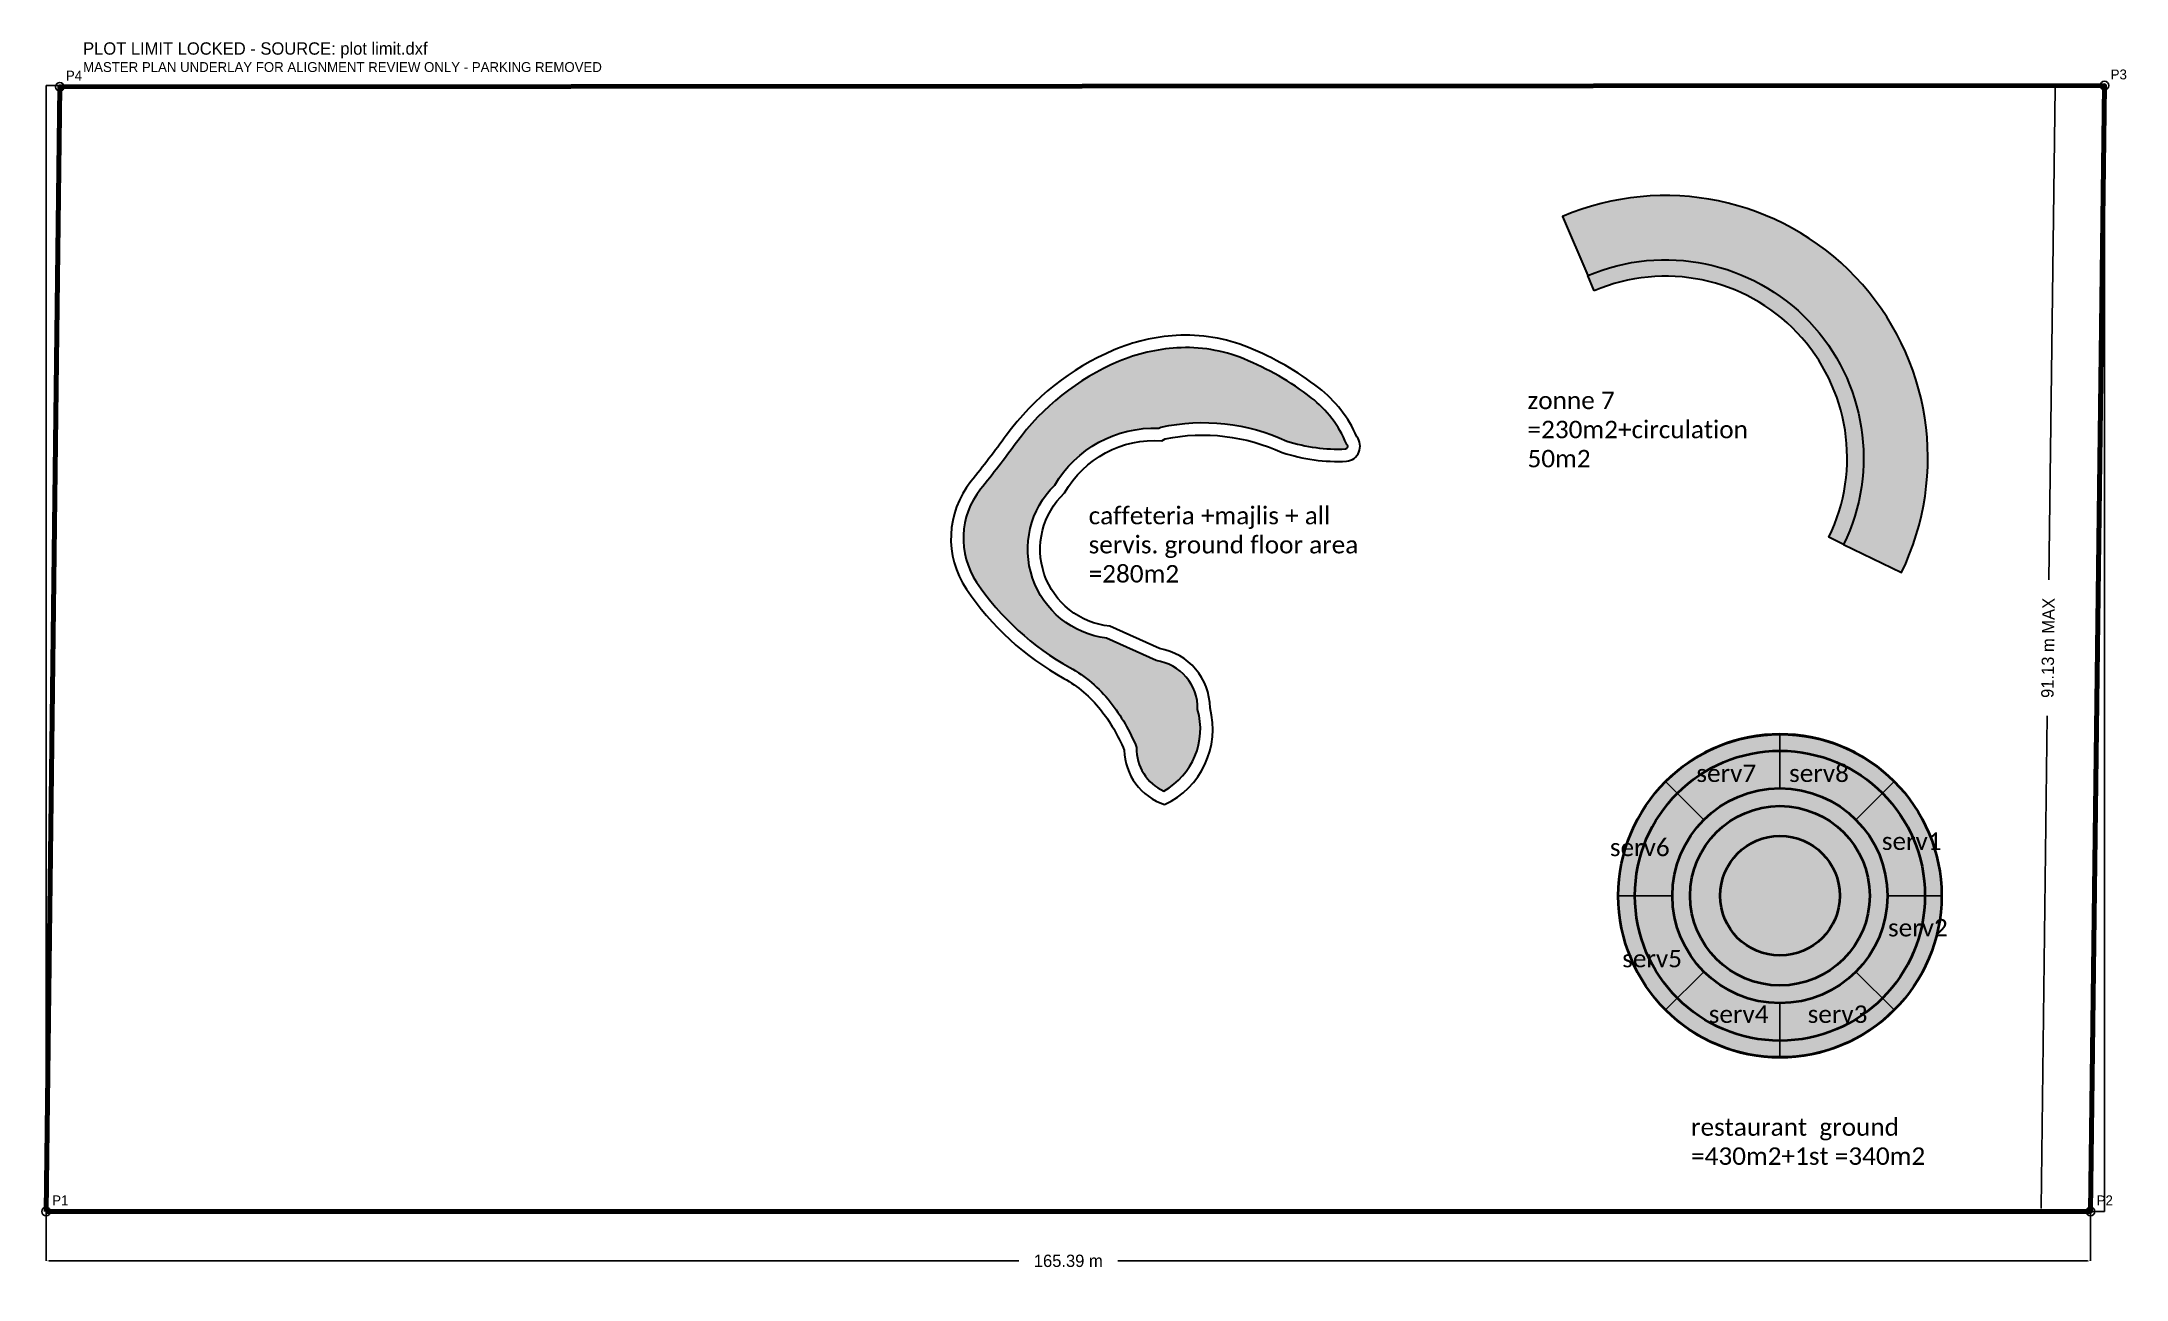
# Model space of a CAD drawing. Header units: metres. Extents: x 0 to 168, y -5 to 95.
import ezdxf

# ---------------------------------------------------------------- set-up
doc = ezdxf.new("R2010")
doc.units = ezdxf.units.M
for name, color, linetype in [('MASTERPLAN_UNDERLAY', 8, 'Continuous'), ('NOTES', 7, 'Continuous'), ('PLOT_LIMIT_LOCKED', 1, 'Continuous'), ('REFERENCE_DIMENSIONS', 2, 'Continuous')]:
    doc.layers.add(name, color=color, linetype=linetype)
doc.dimstyles.get("Standard").update_dxf_attribs({"dimtxt": 2.5, "dimasz": 2.5, "dimexe": 1.25, "dimexo": 0.625, "dimtad": 1, "dimtxsty": 'Standard', "dimcen": 2.5, "dimazin": 3, "dimtfac": 1, "dimtmove": 0, "dimatfit": 3})
picture_1 = doc.add_image_def('image1.png', size_in_pixel=(1682, 928))

# ---------------------------------------------------------------- blocks, each defined once
blk = doc.blocks.new('_CLOSEDFILLED')
at = {"color": 0, "linetype": 'ByBlock'}
blk.add_solid([(-1, 0.1643989837240253), (0, 0), (-1, -0.1643989837240253)], dxfattribs=at)
blk = doc.blocks.new('*D0')
at = {"transparency": 16777216}
for p, q in [((0, 0), (0, -4)), ((165.39, 0), (165.39, -4)), ((0.25, -4), (78.695, -4)), ((86.695, -4), (165.14, -4))]:
    blk.add_line(p, q, dxfattribs=at)
at = {"layer": 'Defpoints', "transparency": 16777216}
for p in [(0, 0), (165.39, 0), (0, -4)]:
    blk.add_point(p, dxfattribs=at)
at = {"layer": 'REFERENCE_DIMENSIONS', "transparency": 16777216, "xscale": 0.25, "yscale": 0.25, "rotation": 180}
blk.add_blockref('_CLOSEDFILLED', (0, -4), dxfattribs=at)
at = {"layer": 'REFERENCE_DIMENSIONS', "transparency": 16777216, "xscale": 0.25, "yscale": 0.25}
blk.add_blockref('_CLOSEDFILLED', (165.39, -4), dxfattribs=at)
at = {"layer": 'REFERENCE_DIMENSIONS', "transparency": 16777216, "insert": (82.69499999999998, -4), "char_height": 1, "attachment_point": 5}
blk.add_mtext('165.39 m', dxfattribs=at)
blk = doc.blocks.new('*D2')
at = {"transparency": 16777216}
for p, q in [((166.5231064574467, 91.13), (162.5234156281474, 91.17973198185246)), ((162.025243874475, 51.11430687214028), (162.5203073792814, 90.92975130502127)), ((161.3934174195666, 0.2997126586862799), (161.8884809243731, 40.11515709156726)), ((165.39, 0), (161.3903091707006, 0.049731981855075))]:
    blk.add_line(p, q, dxfattribs=at)
at = {"layer": 'Defpoints', "transparency": 16777216}
for p in [(166.5231064574467, 91.13), (161.3903091707006, 0.049731981855075), (165.39, 0)]:
    blk.add_point(p, dxfattribs=at)
at = {"layer": 'REFERENCE_DIMENSIONS', "transparency": 16777216, "xscale": 0.25, "yscale": 0.25}
for p, rotation in [((162.5234156281474, 91.17973198185246), 89.28762347929458), ((161.3903091707006, 0.049731981855075), 269.2876234792946)]:
    blk.add_blockref('_CLOSEDFILLED', p, dxfattribs=dict(at, rotation=rotation))
at = {"layer": 'REFERENCE_DIMENSIONS', "transparency": 16777216, "insert": (161.956862399424, 45.61473198185377), "char_height": 1, "attachment_point": 5, "rotation": 89.28762347929458}
blk.add_mtext('91.13 m MAX', dxfattribs=at)
blk = doc.blocks.new('A$Ce9e7a993')
at = {"true_color": 0xa5e1b5}
h = blk.add_hatch(color=9, dxfattribs=at)
h.dxf.hatch_style = 1
edge = h.paths.add_edge_path()
edge.add_arc((25.7844637611941, 15.43615253618813), 5.751890624508884, 299.1111050819896, 375.9697845290139)
edge.add_arc((27.41551220628596, 17.10521263705485), 3.899819334734924, 358.7284550315353, 442.1114688401072)
edge.add_line((27.95074787915451, 20.96812780801852), (23.95091244448282, 22.78237814792106))
edge.add_arc((24.82537813367202, 29.98014164220604), 7.250688902527164, 134.4006979837897, 263.0730088993382, ccw=False)
edge.add_arc((27.81581111120123, 30.45103203169893), 9.338078641059148, 87.74741727433002, 149.7131581286258, ccw=False)
edge.add_line((28.18284296648903, 39.78189481730505), (28.33456338397467, 39.87026443371542))
edge.add_arc((31.73141784200023, 23.98748248897347), 16.24196362861427, 65.28219685266009, 102.0719955589255, ccw=False)
edge.add_arc((42.6923003568161, 51.77830188881566), 13.68743366717319, 252.2653557369921, 272.442282685809)
edge.add_arc((43.233153894588, 38.32176581799559), 0.2225428259485113, 280.9856926903862, 420.1719370877474)
edge.add_arc((35.00409214809552, 35.12547998906789), 9.002175980735585, 22.11724031195511, 52.33526524515172)
edge.add_arc((26.23524668593235, 23.76547592847119), 23.35286735767186, 52.33526524515233, 67.82212059509514)
edge.add_arc((30.38324148800219, 33.94105499959393), 12.36431557362545, 67.8221205950949, 93.50144951411754)
edge.add_arc((30.50345473280598, 31.97640150480567), 14.33264343727266, 93.50144951411772, 112.9616206827982)
edge.add_arc((32.6143256915878, 26.99422504554078), 19.74354525451918, 112.9616206827981, 143.9594957608669)
edge.add_arc((-62.48467221553887, 96.19046029100684), 97.86571617962792, 321.17746965676116, 323.9594957608672, ccw=False)
edge.add_arc((18.70501558886722, 30.85969398013773), 6.345005114019777, 141.177469656761, 213.8816764471904)
edge.add_arc((31.51937122153157, 39.46463628820595), 21.78044298942774, 213.8816764471904, 241.0346816615889)
edge.add_arc((15.71619125008708, 10.91420185460352), 10.85186927245917, 38.27604532100918, 61.03468166158888, ccw=False)
edge.add_arc((12.58031248157107, 8.439762131162803), 14.84643903599702, 21.680523319955, 38.276045321009406, ccw=False)
edge.add_arc((30.1237262840373, 13.82795918899123), 3.74848176249434, 178.5242751738398, 245.7270572799203)
at = {"color": 1, "lineweight": 30}
blk.add_lwpolyline([(28.63944189606241, 9.31439766744245, 0.362497393021163), (32.31798949788549, 17.15074411192233, 0.3629022808273933), (28.24022072283174, 21.93803919845664), (24.2194828130082, 23.7617705090812, -0.6448341811026359), (20.55054626941569, 34.53657239677932, -0.2907977249952962), (28.42742453027495, 38.76377179194617), (28.69865448788414, 38.92174978666924, -0.1602605394584199), (38.15730294740888, 37.80551396574981, 0.0901373113757144), (43.36406406736637, 37.10336620365877, 0.590918487155015), (44.19282238487517, 39.08378385078743, 0.127348846737005), (41.11757437512096, 43.04547164852408, 0.0676771962314559), (35.429130594036, 46.31928738236877, 0.1125184783906016), (29.566856825782, 47.28328681723439, 0.0851156713024662), (24.52084965997938, 46.09682607880052, 0.1360845836460658), (15.83874850838356, 39.20052385723932, -0.0121394751143096), (12.98034897663001, 35.4661516075239, 0.328320175310696), (12.6048791515177, 26.76340356808339, 0.119034816705454), (20.48586605790456, 19.53121995578704, -0.0996309916452012), (23.44800505176545, 17.01517342187287, -0.0691011218297095), (25.373395141944, 13.72951228121349, 0.3182241807857751), (28.63944189606241, 9.31439766744245, -2.428076241625561)], format="xyb", dxfattribs=at)
blk.add_lwpolyline([(28.58278573364465, 10.4108525556085, 0.3485239563865009), (31.31437122350505, 17.01867243008863, 0.3807784194229491), (27.95074787915451, 20.96812780801852), (23.95091244448282, 22.78237814792106, -0.628955787313828), (19.7522738070202, 35.16049897082124, -0.2771635703799172), (28.18284296648903, 39.78189481730505), (28.33456338397467, 39.87026443371542, -0.1619189792585842), (38.52298435166081, 38.74132967735406, 0.088266614684408), (43.27556251621629, 38.10330113390973, 0.6949290963592527), (43.34384645685422, 38.51482660127404, 0.1326204208612855), (40.50478113407257, 42.25160046711788, 0.0676771962314559), (35.0505641469363, 45.39061389073018, 0.1125184783906016), (29.62810586129366, 46.2822895322277, 0.0851156713024661), (24.9120834944881, 45.17341766662447, 0.1360845836460658), (16.64966996683356, 38.61047860713794, -0.0121394751143097), (13.76167599837514, 34.83744253805472, 0.3283201753106955), (13.43745190337803, 27.3224828306228, 0.1190348167054542), (20.97153576147061, 20.40864342708237, -0.099630991645201), (24.23529304694163, 17.6364017386722, -0.0725384531010044), (26.37648779568131, 13.92449537462245, 0.301931046188077)], format="xyb", close=True, dxfattribs=at)
at = {"insert": (22.49608995186142, 33.41453046362443), "char_height": 1.412771773110326, "width": 22.9406276674351, "attachment_point": 1}
blk.add_mtext('{\\fCalibri|b0|i0|c0|p34;caffeteria +majlis + all servis. ground floor area =280m2}', dxfattribs=at)
blk = doc.blocks.new('A$C25f182ff')
at = {"lineweight": 30}
h = blk.add_hatch(color=3, dxfattribs=at)
h.dxf.hatch_style = 1
edge = h.paths.add_edge_path()
edge.add_arc((-13.21869005138996, 6.43413544902066), 16.03121954188141, -25.95428596846631, 113.05130091647291, ccw=False)
edge.add_line((1.195677103722061, -0.5819902281339467), (5.869929713325007, -2.857160785594828))
edge.add_arc((-13.21869005138996, 6.434135449020709), 21.22978073935875, 334.0457140315336, 473.0513009164731)
edge.add_line((-21.5313203325386, 25.96881660971997), (-19.49579684979065, 21.18533642526231))
at = {"lineweight": 30, "true_color": 0xe5e878}
h = blk.add_hatch(color=61, dxfattribs=at)
h.dxf.hatch_style = 1
edge = h.paths.add_edge_path()
edge.add_line((-18.97510851184972, 19.96171883110111), (-19.49579684979062, 21.18533642526231))
edge.add_arc((-13.21869005138996, 6.434135449020639), 16.03121954188142, -25.954285968466195, 113.05130091647291, ccw=False)
edge.add_line((1.19567710372209, -0.5819902281339467), (0, 0))
edge.add_arc((-13.21869005138992, 6.434135449020718), 14.70142393277127, 334.0457140315334, 473.0513009164732)
at = {"color": 1, "lineweight": 30}
for points in [[(-19.49579684979065, 21.18533642526231, -0.6937607939661192), (1.195677103722061, -0.5819902281339467), (5.869929713325007, -2.857160785594828, 0.6937607939661204), (-21.5313203325386, 25.96881660971997), (-19.49579684979065, 21.18533642526231)], [(-18.97510851184972, 19.96171883110111), (-19.49579684979062, 21.18533642526231, -0.6937607939661178), (1.19567710372209, -0.5819902281339467), (0, 0, 0.6937607939661228), (-18.97510851184972, 19.96171883110111)]]:
    blk.add_lwpolyline(points, format="xyb", dxfattribs=at)
at = {"insert": (-24.37421253128213, 11.78846103691586), "char_height": 1.412771773110326, "width": 17.89840116571946, "attachment_point": 1}
blk.add_mtext('{\\fCalibri|b0|i0|c0|p34;zonne 7 =230m2+circulation 50m2}', dxfattribs=at)
blk = doc.blocks.new('A$Cb731ae4a')
at = {"true_color": 0x2776bb}
h = blk.add_hatch(color=152, dxfattribs=at)
h.dxf.hatch_style = 1
h.paths.add_polyline_path([(0, 8.697891615981462), (0, 13.07573582492446, 0.1989123673796581), (-9.245941470807967, 9.245941470807965), (-6.150338143686103, 6.150338143686115, -0.1989123673796577)])
h.paths.add_polyline_path([(6.150338143686102, 6.150338143686116), (9.245941470807965, 9.245941470807965, 0.1989123673796581), (0, 13.07573582492446), (0, 8.697891615981462, -0.1989123673796577)])
h = blk.add_hatch(color=2)
h.dxf.hatch_style = 1
h.paths.add_polyline_path([(-8.697891615981462, 0, 1), (8.697891615981462, 0, 1)])
h.paths.add_polyline_path([(7.263426675706796, 0, -1), (-7.263426675706796, 0, -1)], flags=16)
h.paths.add_polyline_path([(-81.7189838080448, -2.97981744344436), (-58.95271005813076, -2.97981744344436), (-58.95271005813076, 4.784269072728349), (-81.7189838080448, 4.784269072728349)], flags=9)
at = {"true_color": 0xa5e1b5}
h = blk.add_hatch(color=9, dxfattribs=at)
h.dxf.hatch_style = 1
h.paths.add_polyline_path([(-13.07573582492446, 0), (-8.697891615981463, 0, -0.198912367379658), (-6.1503381436861, 6.150338143686115), (-9.245941470807963, 9.245941470807965, 0.198912367379658)])
h.paths.add_polyline_path([(-8.69789161598146, 0), (-13.07573582492447, 0, 0.198912367379658), (-9.245941470807963, -9.245941470807965), (-6.150338143686101, -6.150338143686115, -0.198912367379658)])
h = blk.add_hatch(color=6)
h.dxf.hatch_style = 1
h.paths.add_polyline_path([(8.697891615981463, 0), (13.07573582492447, 0, 0.198912367379658), (9.245941470807963, 9.245941470807963), (6.1503381436861, 6.150338143686115, -0.198912367379658)])
h.paths.add_polyline_path([(13.07573582492446, 0), (8.697891615981463, 0, -0.198912367379658), (6.1503381436861, -6.150338143686116), (9.245941470807963, -9.245941470807965, 0.198912367379658)])
at = {"true_color": 0xed1f24}
h = blk.add_hatch(color=240, dxfattribs=at)
h.dxf.hatch_style = 1
h.paths.add_polyline_path([(-7.263426675706796, 0, 1), (7.263426675706796, 0, 1)])
h.paths.add_polyline_path([(-81.7189838080448, -2.97981744344436), (-58.95271005813076, -2.97981744344436), (-58.95271005813076, 4.784269072728349), (-81.7189838080448, 4.784269072728349)], flags=9)
at = {"true_color": 0x2776bb}
h = blk.add_hatch(color=152, dxfattribs=at)
h.dxf.hatch_style = 1
h.paths.add_polyline_path([(0, -13.07573582492447, 0.1989123673796581), (9.245941470807965, -9.245941470807965), (6.150338143686296, -6.150338143685926, -0.1989123673796656), (0, -8.69789161598146)])
h.paths.add_polyline_path([(0, -8.697891615981462, -0.1989123673796577), (-6.150338143686102, -6.150338143686116), (-9.245941470807958, -9.245941470807958, 0.198912367379658), (0, -13.07573582492446)])
for points in [[(0, 13.07573582492446, 0.198912367379658), (-9.245941470807963, 9.245941470807963), (-6.150338143686099, 6.150338143686113, -0.198912367379658), (0, 8.697891615981462)], [(0, 13.07573582492446), (0, 8.697891615981462, -0.198912367379658), (6.150338143686099, 6.150338143686113), (9.245941470807963, 9.245941470807963, 0.198912367379658)], [(-6.150338143686099, 6.150338143686113), (-9.245941470807963, 9.245941470807963, 0.198912367379658), (-13.07573582492446, 0), (-8.697891615981462, 0, -0.198912367379658)], [(9.245941470807963, 9.245941470807963), (6.150338143686099, 6.150338143686113, -0.198912367379658), (8.697891615981462, 0), (13.07573582492446, 0, 0.198912367379658)], [(-8.697891615981462, 0), (-13.07573582492446, 0, 0.198912367379658), (-9.245941470807963, -9.245941470807963), (-6.150338143686099, -6.150338143686113, -0.198912367379658)], [(9.245941470807963, -9.245941470807963), (6.150338143686099, -6.150338143686113, 0.198912367379658), (8.697891615981462, 0), (13.07573582492446, 0, -0.198912367379658)], [(0, -8.697891615981462, -0.198912367379658), (-6.150338143686099, -6.150338143686113), (-9.245941470807963, -9.245941470807963, 0.198912367379658), (0, -13.07573582492446)], [(6.150338143686298, -6.150338143685928, -0.1989123673796657), (0, -8.697891615981462), (0, -13.07573582492446, 0.198912367379658), (9.245941470807963, -9.245941470807963)]]:
    blk.add_lwpolyline(points, format="xyb", close=True)
blk.add_lwpolyline([(13.07573582492446, 0), (8.697891615981462, 0, -0.198912367379658), (6.150338143686099, -6.150338143686113), (9.245941470807963, -9.245941470807963)], format="xyb")
at = {"color": 5, "lineweight": 40}
for radius in [8.697891615981462, 7.263426675706796]:
    blk.add_circle((0, 0), radius, dxfattribs=at)
for start, end in [(45, 135), (225, 315)]:
    blk.add_arc((0, 0), 13.07573582492446, start, end, dxfattribs=at)
at = {"char_height": 1.412771773110326, "width": 3.295018473900393, "attachment_point": 1}
for s, insert in [('{\\fCalibri|b0|i0|c0|p34;serv7}', (-6.759478615645292, 10.61907511270641)), ('{\\fCalibri|b0|i0|c0|p34;serv8}', (0.7405213843547074, 10.61907511270641)), ('{\\fCalibri|b0|i0|c0|p34;serv1}', (8.240521384354707, 5.119075112706411)), ('{\\fCalibri|b0|i0|c0|p34;serv6}', (-13.75947861564529, 4.619075112706411)), ('{\\fCalibri|b0|i0|c0|p34;serv2}', (8.740521384354707, -1.880924887293588)), ('{\\fCalibri|b0|i0|c0|p34;serv5}', (-12.75947861564529, -4.380924887293588)), ('{\\fCalibri|b0|i0|c0|p34;serv4}', (-5.759478615645292, -8.880924887293588)), ('{\\fCalibri|b0|i0|c0|p34;serv3}', (2.240521384354707, -8.880924887293588))]:
    blk.add_mtext(s, dxfattribs=dict(at, insert=insert))
blk = doc.blocks.new('A$Cbdb1e76b')
at = {"color": 1, "lineweight": 30}
blk.add_blockref('A$Cb731ae4a', (0, 0), dxfattribs=at)
at = {"insert": (-7.195251735248717, -18.01476164137336), "char_height": 1.412771773110326, "width": 22.9406276674351, "attachment_point": 1}
blk.add_mtext('{\\fCalibri|b0|i0|c0|p34;restaurant  ground =430m2+1st =340m2}', dxfattribs=at)

msp = doc.modelspace()

# ---------------------------------------------------------------- linework, layer by layer
at = {"color": 1, "lineweight": 30}
for points in [[(124.7228932015993, 75.75120097624162, -0.6937607939661192), (145.414367155112, 53.98387432284537), (150.0886197647149, 51.70870376538447, 0.6937607939661204), (122.6873697188513, 80.53468116069926), (124.7228932015993, 75.75120097624162)], [(125.2435815395402, 74.52758338208044), (124.7228932015993, 75.75120097624162, -0.6937607939661178), (145.414367155112, 53.98387432284536), (144.2186900513899, 54.56586455097932, 0.6937607939661228), (125.2435815395402, 74.52758338208044)], [(90.4850097509161, 32.93190101636298, 0.362497393021163), (94.16355735273919, 40.76824746084287, 0.3629022808273933), (90.08578857768543, 45.55554254737717), (86.0650506678619, 47.37927385800174, -0.6448341811026359), (82.39611412426937, 58.15407574569985, -0.2907977249952962), (90.27299238512865, 62.3812751408667), (90.54422234273785, 62.53925313558977, -0.1602605394584199), (100.0028708022626, 61.42301731467035, 0.0901373113757144), (105.2096319222201, 60.7208695525793, 0.590918487155015), (106.0383902397288, 62.70128719970796, 0.127348846737005), (102.9631422299746, 66.66297499744462, 0.0676771962314559), (97.2746984488897, 69.9367907312893, 0.1125184783906016), (91.4124246806357, 70.90079016615493, 0.0851156713024662), (86.36641751483307, 69.71432942772105, 0.1360845836460658), (77.68431636323724, 62.81802720615985, -0.0121394751143096), (74.8259168314837, 59.08365495644443, 0.328320175310696), (74.4504470063714, 50.38090691700393, 0.119034816705454), (82.33143391275826, 43.14872330470757, -0.0996309916452012), (85.29357290661915, 40.6326767707934, -0.0691011218297095), (87.21896299679769, 37.34701563013402, 0.3182241807857751), (90.4850097509161, 32.93190101636298, -2.428076241625561)]]:
    msp.add_lwpolyline(points, format="xyb", dxfattribs=at)
msp.add_lwpolyline([(90.42835358849835, 34.02835590452904, 0.3485239563865009), (93.15993907835875, 40.63617577900916, 0.3807784194229491), (89.7963157340082, 44.58563115693906), (85.79648029933652, 46.39988149684159, -0.628955787313828), (81.59784166187391, 58.77800231974177, -0.2771635703799172), (90.02841082134272, 63.39939816622557), (90.18013123882837, 63.48776778263596, -0.1619189792585842), (100.3685522065145, 62.3588330262746, 0.088266614684408), (105.12113037107, 61.72080448283026, 0.6949290963592527), (105.1894143117079, 62.13232995019457, 0.1326204208612855), (102.3503489889262, 65.86910381603842, 0.0676771962314559), (96.89613200179, 69.00811723965072, 0.1125184783906016), (91.47367371614736, 69.89979288114824, 0.0851156713024661), (86.75765134934178, 68.79092101554501, 0.1360845836460658), (78.49523782168725, 62.22798195605847, -0.0121394751143097), (75.60724385322884, 58.45494588697526, 0.3283201753106955), (75.28301975823173, 50.93998617954333, 0.1190348167054542), (82.8171036163243, 44.0261467760029, -0.099630991645201), (86.08086090179533, 41.25390508759274, -0.0725384531010044), (88.22205565053501, 37.54199872354299, 0.301931046188077)], format="xyb", close=True, dxfattribs=at)
at = {"color": 5, "lineweight": 40}
for radius in [13.07573582492446, 11.73196873981536, 4.839693338750294]:
    msp.add_circle((140.266647045124, 25.556663773541), radius, dxfattribs=at)
at = {"layer": 'NOTES'}
for p in [(166.5231064574467, 91.13), (0, 0)]:
    msp.add_point(p, dxfattribs=at)
at = {"layer": 'PLOT_LIMIT_LOCKED', "color": 1, "lineweight": 70}
msp.add_lwpolyline([(0, 0), (165.39, 0), (166.5231064574467, 91.13), (1.10969464436077, 91.03541440864159)], close=True, dxfattribs=at)
at = {"layer": 'PLOT_LIMIT_LOCKED', "color": 1}
for centre in [(1.10969464436077, 91.03541440864159), (166.5231064574467, 91.13), (0, 0), (165.39, 0)]:
    msp.add_circle(centre, 0.35, dxfattribs=at)

# ---------------------------------------------------------------- block references
at = {"color": 1, "lineweight": 30}
for name, p in [('A$C25f182ff', (144.2186900513899, 54.56586455097932)), ('A$Ce9e7a993', (61.84556785485392, 23.61750334892065)), ('A$Cbdb1e76b', (140.266647045124, 25.556663773541))]:
    msp.add_blockref(name, p, dxfattribs=at)

# ---------------------------------------------------------------- texts
at = {"layer": 'NOTES'}
for s, height, p in [('PLOT LIMIT LOCKED - SOURCE: plot limit.dxf', 1, (3, 93.63)), ('MASTER PLAN UNDERLAY FOR ALIGNMENT REVIEW ONLY - PARKING REMOVED', 0.8, (3, 92.23))]:
    msp.add_text(s, height=height, dxfattribs=at).set_placement(p)
at = {"layer": 'REFERENCE_DIMENSIONS'}
for s, p in [('P4', (1.60969464436077, 91.53541440864159)), ('P3', (167.0231064574467, 91.63)), ('P1', (0.5, 0.5)), ('P2', (165.89, 0.5))]:
    msp.add_text(s, height=0.8, dxfattribs=at).set_placement(p)

# ---------------------------------------------------------------- dimensions: what is measured, and where the dimension line sits
dim = msp.add_linear_dim(base=(161.3903091707006, 0.049731981855075), p1=(165.39, 0), p2=(166.5231064574467, 91.13), angle=89.28762347929458, text='91.13 m MAX', dimstyle='Standard', dxfattribs=at)
dim.commit()
dim.dimension.update_dxf_attribs({"geometry": '*D2', "text_midpoint": (161.956862399424, 45.61473198185377)})
dim = msp.add_linear_dim(base=(0, -4), p1=(0, 0), p2=(165.39, 0), text='165.39 m', dimstyle='Standard', dxfattribs=at)
dim.commit()
dim.dimension.update_dxf_attribs({"geometry": '*D0', "text_midpoint": (82.69499999999998, -4)})

# ---------------------------------------------------------------- pictures from other files: only their frames are drawn
at = {"layer": 'MASTERPLAN_UNDERLAY'}
image = msp.add_image(picture_1, insert=(0, 0), size_in_units=(166.52310645744672, 91.13000000000004), dxfattribs=at)

doc.saveas('drawing.dxf')
